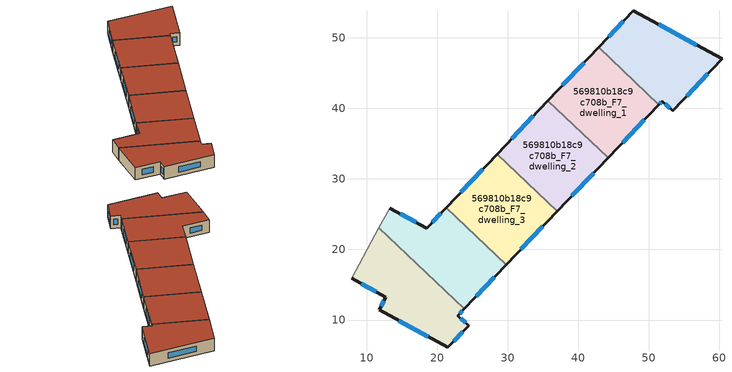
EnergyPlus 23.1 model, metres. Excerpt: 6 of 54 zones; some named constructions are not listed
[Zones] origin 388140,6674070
569810b18c9c708b_F7_dwelling_0
 floor to 569810b18c9c708b_F6_dwelling_0 (EU_floor_Construction): 60.39,47.03 53.37,39.65 51.9,41.03 51.44,40.55 42.9,48.67 47.82,53.85 z21
 wall outside (EU_wall_Construction): 51.44,40.55 51.9,41.03 53.37,39.65 60.39,47.03 47.82,53.85 42.9,48.67 z21:24
 wall to 569810b18c9c708b_F7_dwelling_1 (EU_wall_Construction): 42.9,48.67 51.44,40.55 z21:24
 window (EU_Window_Construction): 52.32,40.63 52.95,40.04 / 51.57,40.69 51.77,40.89 / 46.42,52.37 44.31,50.15 / 56.8,48.98 51.41,51.9 / 55.37,41.76 58.38,44.92 z21.86:23.14
 roof outside (EU_roof_Construction): 53.37,39.65 60.39,47.03 47.82,53.85 42.9,48.67 51.44,40.55 51.9,41.03 z24
569810b18c9c708b_F7_dwelling_1
 floor to 569810b18c9c708b_F6_dwelling_1 (EU_floor_Construction): 51.44,40.55 44.24,32.99 35.71,41.11 42.9,48.67 z21
 wall outside (EU_wall_Construction): 42.9,48.67 35.71,41.11 / 44.24,32.99 51.44,40.55 z21:24
 wall to 569810b18c9c708b_F7_dwelling_2 (EU_wall_Construction): 35.71,41.11 44.24,32.99 z21:24
 window (EU_Window_Construction): 40.84,46.51 37.76,43.27 / 46.3,35.15 49.39,38.39 z21.86:23.14
 roof outside (EU_roof_Construction): 44.24,32.99 51.44,40.55 42.9,48.67 35.71,41.11 z24
569810b18c9c708b_F7_dwelling_2
 floor to 569810b18c9c708b_F6_dwelling_2 (EU_floor_Construction): 44.24,32.99 37.04,25.43 28.51,33.53 35.71,41.11 z21
 wall outside (EU_wall_Construction): 35.71,41.11 28.51,33.53 / 37.04,25.43 44.24,32.99 z21:24
 wall to 569810b18c9c708b_F7_dwelling_3 (EU_wall_Construction): 28.51,33.53 37.04,25.43 z21:24
 window (EU_Window_Construction): 33.65,38.94 30.57,35.7 / 39.1,27.59 42.19,30.83 z21.86:23.14
 roof outside (EU_roof_Construction): 37.04,25.43 44.24,32.99 35.71,41.11 28.51,33.53 z24
569810b18c9c708b_F7_dwelling_3
 floor to 569810b18c9c708b_F6_dwelling_3 (EU_floor_Construction): 37.04,25.43 29.83,17.86 21.31,25.95 28.51,33.53 z21
 wall outside (EU_wall_Construction): 28.51,33.53 21.31,25.95 / 29.83,17.86 37.04,25.43 z21:24
 wall to 569810b18c9c708b_F7_dwelling_4 (EU_wall_Construction): 21.31,25.95 29.83,17.86 z21:24
 window (EU_Window_Construction): 26.45,31.37 23.37,28.12 / 31.89,20.02 34.98,23.26 z21.86:23.14
 roof outside (EU_roof_Construction): 29.83,17.86 37.04,25.43 28.51,33.53 21.31,25.95 z24
569810b18c9c708b_F7_dwelling_4
 floor to 569810b18c9c708b_F6_dwelling_4 (EU_floor_Construction): 29.83,17.86 23.84,11.57 11.75,23.07 13.27,25.87 18.52,23.02 21.31,25.95 z21
 wall outside (EU_wall_Construction): 21.31,25.95 18.52,23.02 13.27,25.87 / 23.84,11.57 29.83,17.86 z21:24
 wall to 569810b18c9c708b_F7_dwelling_5 (EU_wall_Construction): 11.75,23.07 23.84,11.57 z21:24
 wall adiabatic (EU_wall_Construction): 13.27,25.87 11.75,23.07 z21:24
 window (EU_Window_Construction): 17.02,23.84 14.77,25.06 / 20.51,25.11 19.32,23.86 / 25.55,13.37 28.12,16.06 z21.86:23.14
 roof outside (EU_roof_Construction): 23.84,11.57 29.83,17.86 21.31,25.95 18.52,23.02 13.27,25.87 11.75,23.07 z24
569810b18c9c708b_F7_dwelling_5
 floor to 569810b18c9c708b_F6_dwelling_5 (EU_floor_Construction): 23.84,11.57 22.95,10.63 24.45,9.22 21.52,6.13 11.77,11.43 12.74,13.22 7.86,15.91 11.75,23.07 z21
 wall outside (EU_wall_Construction): 7.86,15.91 12.74,13.22 11.77,11.43 21.52,6.13 24.45,9.22 22.95,10.63 23.84,11.57 z21:24
 wall adiabatic (EU_wall_Construction): 11.75,23.07 7.86,15.91 z21:24
 window (EU_Window_Construction): 14.56,9.92 18.74,7.65 / 12.46,12.71 12.05,11.94 / 9.25,15.14 11.35,13.99 / 23.21,10.9 23.59,11.3 / 24.02,9.62 23.38,10.23 / 22.36,7.02 23.61,8.34 z21.86:23.14
 roof outside (EU_roof_Construction): 21.52,6.13 24.45,9.22 22.95,10.63 23.84,11.57 11.75,23.07 7.86,15.91 12.74,13.22 11.77,11.43 z24
[SCHEDULE:FILE] Column Number=1; Rows to Skip at Top=0; Number of Hours of Data=8760; Column Separator=Comma; Interpolate to Timestep=No; Minutes per Item=60; Adjust Schedule for Daylight Savings=Yes
Name | File
EU_Step8_GainSchedule_569810b18c9c708b_F1_dwelling_5_f000 | ../../schedules/569810b18c9c708b/569810b18c9c708b_F1_dwelling_5_f000_gain.csv
EU_Step8_GainSchedule_569810b18c9c708b_F1_dwelling_6_f000 | ../../schedules/569810b18c9c708b/569810b18c9c708b_F1_dwelling_6_f000_gain.csv
EU_Step8_GainSchedule_569810b18c9c708b_F2_dwelling_0_f000 | ../../schedules/569810b18c9c708b/569810b18c9c708b_F2_dwelling_0_f000_gain.csv
EU_Step8_GainSchedule_569810b18c9c708b_F2_dwelling_1_f000 | ../../schedules/569810b18c9c708b/569810b18c9c708b_F2_dwelling_1_f000_gain.csv
EU_Step8_GainSchedule_569810b18c9c708b_F2_dwelling_2_f000 | ../../schedules/569810b18c9c708b/569810b18c9c708b_F2_dwelling_2_f000_gain.csv
EU_Step8_GainSchedule_569810b18c9c708b_F2_dwelling_3_f000 | ../../schedules/569810b18c9c708b/569810b18c9c708b_F2_dwelling_3_f000_gain.csv
EU_Step8_GainSchedule_569810b18c9c708b_F2_dwelling_4_f000 | ../../schedules/569810b18c9c708b/569810b18c9c708b_F2_dwelling_4_f000_gain.csv
EU_Step8_GainSchedule_569810b18c9c708b_F2_dwelling_5_f000 | ../../schedules/569810b18c9c708b/569810b18c9c708b_F2_dwelling_5_f000_gain.csv
EU_Step8_GainSchedule_569810b18c9c708b_F2_dwelling_6_f000 | ../../schedules/569810b18c9c708b/569810b18c9c708b_F2_dwelling_6_f000_gain.csv
EU_Step8_GainSchedule_569810b18c9c708b_F3_dwelling_0_f000 | ../../schedules/569810b18c9c708b/569810b18c9c708b_F3_dwelling_0_f000_gain.csv
EU_Step8_GainSchedule_569810b18c9c708b_F3_dwelling_1_f000 | ../../schedules/569810b18c9c708b/569810b18c9c708b_F3_dwelling_1_f000_gain.csv
EU_Step8_GainSchedule_569810b18c9c708b_F3_dwelling_2_f000 | ../../schedules/569810b18c9c708b/569810b18c9c708b_F3_dwelling_2_f000_gain.csv
EU_Step8_GainSchedule_569810b18c9c708b_F3_dwelling_3_f000 | ../../schedules/569810b18c9c708b/569810b18c9c708b_F3_dwelling_3_f000_gain.csv
EU_Step8_GainSchedule_569810b18c9c708b_F3_dwelling_4_f000 | ../../schedules/569810b18c9c708b/569810b18c9c708b_F3_dwelling_4_f000_gain.csv
EU_Step8_GainSchedule_569810b18c9c708b_F3_dwelling_5_f000 | ../../schedules/569810b18c9c708b/569810b18c9c708b_F3_dwelling_5_f000_gain.csv
EU_Step8_GainSchedule_569810b18c9c708b_F3_dwelling_6_f000 | ../../schedules/569810b18c9c708b/569810b18c9c708b_F3_dwelling_6_f000_gain.csv
EU_Step8_GainSchedule_569810b18c9c708b_F4_dwelling_0_f000 | ../../schedules/569810b18c9c708b/569810b18c9c708b_F4_dwelling_0_f000_gain.csv
EU_Step8_GainSchedule_569810b18c9c708b_F4_dwelling_1_f000 | ../../schedules/569810b18c9c708b/569810b18c9c708b_F4_dwelling_1_f000_gain.csv
EU_Step8_GainSchedule_569810b18c9c708b_F4_dwelling_2_f000 | ../../schedules/569810b18c9c708b/569810b18c9c708b_F4_dwelling_2_f000_gain.csv
EU_Step8_GainSchedule_569810b18c9c708b_F4_dwelling_3_f000 | ../../schedules/569810b18c9c708b/569810b18c9c708b_F4_dwelling_3_f000_gain.csv
EU_Step8_GainSchedule_569810b18c9c708b_F4_dwelling_4_f000 | ../../schedules/569810b18c9c708b/569810b18c9c708b_F4_dwelling_4_f000_gain.csv
EU_Step8_GainSchedule_569810b18c9c708b_F4_dwelling_5_f000 | ../../schedules/569810b18c9c708b/569810b18c9c708b_F4_dwelling_5_f000_gain.csv
EU_Step8_GainSchedule_569810b18c9c708b_F4_dwelling_6_f000 | ../../schedules/569810b18c9c708b/569810b18c9c708b_F4_dwelling_6_f000_gain.csv
